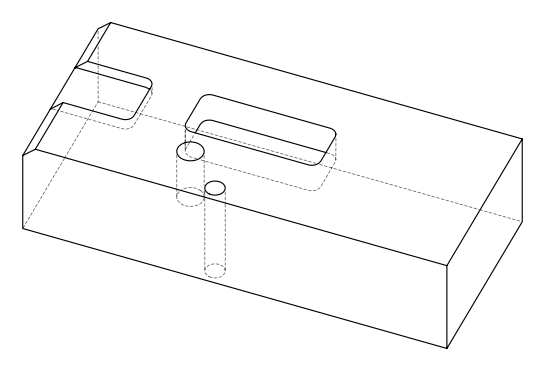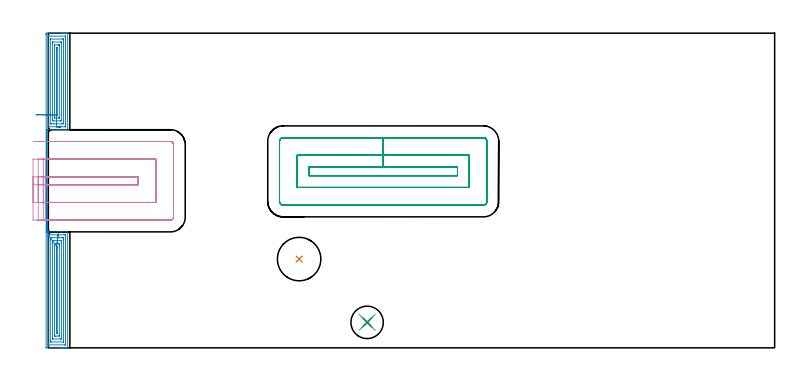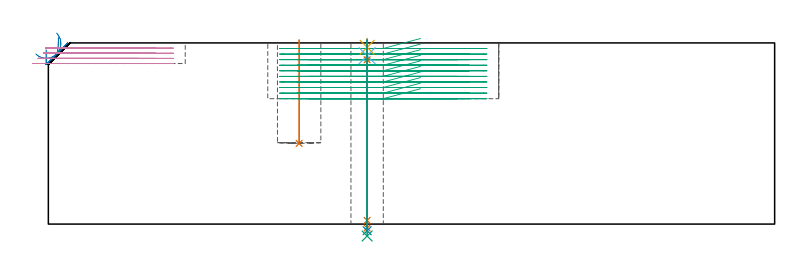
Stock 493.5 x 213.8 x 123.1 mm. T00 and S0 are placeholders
(PLAN: 9 operations, 7 tool changes, 33.9 min)
(1 INDEXABLE_INSERT_DRILL_BLIND_HOLE_FROM_SOLID | STEP1POCKET | NXT0302_030 | 0.28 min | 46396 mm3)
(2 AREA_MILL | FG_CHAMFER_SURFACE | UGT0205_001 | 8 min | 21895 mm3)
(3 MILL_RECTANGULAR_POCKET | POCKET_RECTANGULAR_STRAIGHT | NXT0201_012 | Follow Part, ap 4, ae 75% | 18.71 min | 363972 mm3)
(4 MILL_SLOT | SLOT_PARTIAL_RECTANGULAR | NXT0201_012 | Follow Part, ap 4, ae 75% | 5.22 min | 83257 mm3)
(5 SPOT_DRILL | STEP1HOLE | NXT0321_9005460120000 | 0.05 min | 216 mm3)
(6 DRILL_BLIND_HOLE_INTO_CENTER | STEP1HOLE | NXT0301_029 | 0.04 min | 161 mm3)
(7 GUN_DRILL_THROUGH_HOLE | STEP1HOLE | UGT0307_001 | 0.55 min | 2168 mm3)
(8 SPADE_DRILL_TO_ENLARGE_THROUGH_HOLE | STEP1HOLE | UGT0306_004 | 0.52 min | 15034 mm3)
(9 DRILL_TO_ENLARGE_THROUGH_HOLE | STEP1HOLE | UGT0301_053 | 0.53 min | 29175 mm3)
(TOOL NXT0302_030 | Index. Insert Drill 29.5mm [880-D2950L32-03] | D29.5 PA176 FL89 Z2)
(TOOL UGT0205_001 | Chamfer Mill 20 x 3 x 45 deg. | D20 FL50 Z2)
(TOOL NXT0201_012 | ENDMILL 16mm [2P460-1600-NA 1630] | D16 FL38 Z6)
(TOOL NXT0321_9005460120000 | NC Spot Drill, 142deg, 12mm, Carbide, Uncoated | D12 PA142 FL30 Z2)
(TOOL NXT0301_029 | Carbide Drill 5.8mm [860.1-0580-017A1-MM 2214] | D5.8 PA140 FL28 Z2)
(TOOL UGT0307_001 | Gun Drill 5 mm | D5 PA130 FL24 Z1)
(TOOL UGT0306_004 | Spade Drill 13.5mm | D13.5 PA132 FL10 Z2)
(TOOL UGT0301_053 | Twist Drill 22 mm | D22 PA118 FL150 Z2)
(OP 1 INDEXABLE_INSERT_DRILL_BLIND_HOLE_FROM_SOLID)
G17 G21 G94 G90
T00 M6
G54
G17 G0 G90 X170.4 Y60.3 S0 M3
G43 Z133.1 H1
G94 G81 G98 Z54.8 F250. R125.1
G80
M5
M2
(OP 2 AREA_MILL)
G17 G21 G94 G90
T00 M6
G54
G17 G0 G90 X-1.5 Y96.9 S1061 M3
G43 Z133.1 H0
Z118.5
G94 G1 Y96.938 Z117.628 F250.
Y97.052 Z116.764
Y97.241 Z115.912
Y97.503 Z115.08
Y97.837 Z114.274
Y98.24 Z113.5
Y98.708 Z112.764
Y99.24 Z112.072
Y99.829 Z111.429
Y100.472 Z110.84
Y101.164 Z110.308
Y101.9 Z109.84
Y102.674 Z109.437
Y103.48 Z109.103
Y104.312 Z108.841
Y105.163 Z108.652
Y106.028 Z108.538
Y106.9 Z108.5
Y212.898
X-1.499 Y213.185 Z108.501
X-1.493 Y213.785 Z108.504
X-1.492 Y213.793 Z108.506
X-0.894 Y213.8 Z109.104
X9.816 Z119.811
X10.372 Z120.369
X10.709 Z120.705
X11.264 Z121.261
X11.601 Z121.596
X12.275 Z122.275
X12.643 Z122.642
X13.042 Y213.792 Z123.034
X13.097 Y213.79 Z123.088
X13.1 Y213.631 Z123.1
Y148.431
X13.097 Y148.209 Z123.089
X13.076 Y148.206 Z123.068
X13.018 Y148.203 Z123.011
X12.786 Y148.2 Z122.78
X5.569 Z115.567
X-0.899 Z109.099
X-0.9 Y78.8 Z109.1
X-0.897 Z109.103
X-0.894
X8.031 Z118.024
X8.855 Z118.854
X8.924 Z118.923
X13.008 Z123.007
X13.09 Y78.794 Z123.087
X13.094 Y78.791 Z123.091
X13.1 Y78.766 Z123.1
Y0.169
X13.098 Y0.01 Z123.088
X13.042 Y0.007 Z123.034
X12.642 Y0. Z122.642
X12.275 Z122.275
X11.601 Z121.596
X10.372 Z120.369
X9.816 Z119.811
X9.202 Z119.197
X-1.172 Y0.001 Z108.825
X-1.492 Y0.01 Z108.506
X-1.499 Y0.328 Z108.499
Y0.345
X-1.5 Y106.9 Z108.5
X-0.9 Y94.294 Z109.1
Y78.8
X-0.897 Z109.103
X-0.895
X-0.16 Z109.835
X-0.14 Y78.319 Z109.86
X-0.067 Y76.793 Z109.933
X-0.001 Y76.796 Z109.999
X0.625 Y76.8 Z110.625
X0.891 Z110.891
X10.709 Y76.799 Z120.709
X11.338 Y76.797 Z121.338
X11.601 Y76.79 Z121.601
X11.679 Y76.777 Z121.679
X11.683 Y76.617 Z121.683
X11.685 Y76.533 Z121.685
Y2.317
X11.684 Y2.232 Z121.684
X11.679 Y2.065 Z121.679
X11.671 Y2.009 Z121.671
X11.651 Y2.006 Z121.651
X11.601 Y2.004 Z121.601
X11.11 Y2. Z121.11
X-0.001 Y2.001 Z109.999
X-0.059 Y2.002 Z109.941
X-0.074 Y2.005 Z109.926
X-0.078 Y2.008 Z109.922
X-0.08 Y2.036 Z109.92
X-0.084 Y2.148 Z109.916
X-0.086 Y2.486 Z109.914
X-0.085 Y76.617 Z109.915
X-0.084 Y76.702 Z109.916
X-0.081 Y76.758 Z109.919
X-0.078 Y76.791 Z109.922
X-0.067 Y76.793 Z109.933
X1.335 Y74.747 Z111.335
X1.735 Y74.796 Z111.735
X1.784 Y74.797 Z111.784
X2.623 Y74.8 Z112.623
X8.87 Z118.87
X9.765 Y74.798 Z119.765
X9.816 Y74.794 Z119.816
X10.264 Y74.747 Z120.264
X10.269 Y74.294 Z120.269
X10.271 Y73.853 Z120.271
Y73.398
Y4.188
X10.27 Y4.074 Z120.27
X10.267 Y4.019 Z120.267
X10.266 Y4.012 Z120.266
X10.244 Y4.008 Z120.244
X10.191 Y4.004 Z120.191
X10.004 Y4. Z120.004
X1.784 Z111.784
X1.596 Y4.002 Z111.596
X1.471 Y4.005 Z111.471
X1.372 Y4.01 Z111.372
X1.335 Y4.018 Z111.335
X1.334 Y4.037 Z111.334
X1.331 Y4.188 Z111.331
X1.329 Y4.643 Z111.329
Y73.416
Y73.853
X1.331 Y74.306 Z111.331
X1.335 Y74.747 Z111.335
X2.749 Y72.781 Z112.749
X2.846 Y72.791 Z112.846
X3.569 Y72.799 Z113.569
X3.729 Y72.8 Z113.729
X8.192 Y72.799 Z118.192
X8.793 Y72.79 Z118.793
X8.851 Y72.777 Z118.851
X8.853 Y72.692 Z118.853
X8.855 Y72.506 Z118.855
X8.857 Y72.134 Z118.857
Y72.067
Y6.867
X8.856 Y6.042 Z118.856
X8.854 Y6.015 Z118.854
X8.851 Y6.01 Z118.851
X8.843 Y6.006 Z118.843
X8.789 Y6.002 Z118.789
X8.681 Y6.001 Z118.681
X8.465 Y6. Z118.465
X3.124 Y6.001 Z113.124
X2.914 Y6.002 Z112.914
X2.81 Y6.006 Z112.81
X2.759 Y6.01 Z112.759
X2.749 Y6.018 Z112.749
X2.743 Y6.867 Z112.743
Y72.067
X2.745 Y72.48 Z112.745
X2.749 Y72.781 Z112.749
X4.164 Y70.787 Z114.164
X4.171 Y70.79 Z114.171
X4.202 Y70.794 Z114.202
X4.461 Y70.798 Z114.461
X6.246 Y70.8 Z116.246
X6.621 Y70.799 Z116.621
X7.139 Y70.794 Z117.139
X7.311 Y70.79 Z117.311
X7.436 Y70.779 Z117.436
X7.439 Y70.585 Z117.439
X7.442 Y70.281 Z117.442
X7.443 Y69.977 Z117.443
Y69.388
Y8.654
X7.442 Y8.35 Z117.442
X7.437 Y8.045 Z117.437
X7.436 Y8.012 Z117.436
X7.423 Y8.009 Z117.423
X7.384 Y8.004 Z117.384
X7.302 Y8.001 Z117.302
X5.114 Y8. Z115.114
X4.461 Y8.001 Z114.461
X4.218 Y8.004 Z114.218
X4.172 Y8.01 Z114.172
X4.164 Y8.023 Z114.164
X4.161 Y8.061 Z114.161
X4.158 Y8.654 Z114.158
X4.157 Y8.958 Z114.157
Y70.585
X4.158 Y70.687 Z114.158
X4.162 Y70.767 Z114.162
X4.164 Y70.787 Z114.164
X5.577 Y68.778 Z115.577
X5.608 Y68.79 Z115.608
X5.835 Y68.796 Z115.835
X5.944 Y68.797 Z115.944
X6.002 Y68.79 Z116.002
X6.022 Y68.78 Z116.022
X6.025 Y68.716 Z116.025
X6.027 Y68.495 Z116.027
X6.029 Y68.036 Z116.029
Y67.819
Y10.44
X6.028 Y10.313 Z116.028
X6.023 Y10.04 Z116.023
X6.022 Y10.014 Z116.022
X5.955 Y10.008 Z115.955
X5.866 Y10.003 Z115.866
X5.792 Y10.001 Z115.792
X5.618 Y10.007 Z115.618
X5.582 Y10.01 Z115.582
X5.578 Y10.072 Z115.578
X5.574 Y10.22 Z115.574
X5.572 Y10.44 Z115.572
X5.571 Y68.585 Z115.571
X5.573 Y68.731 Z115.573
X5.575 Y68.766 Z115.575
X5.577 Y68.778 Z115.577
X5.697 Y69.627 Z115.736
X5.815 Y70.46 Z115.968
X5.93 Y71.269 Z116.274
X6.04 Y72.048 Z116.649
X6.145 Y72.793 Z117.091
X6.245 Y73.496 Z117.598
X6.338 Y74.153 Z118.164
X6.424 Y74.759 Z118.786
X6.502 Y75.308 Z119.459
X6.571 Y75.798 Z120.178
X6.631 Y76.224 Z120.937
X6.682 Y76.582 Z121.731
X6.723 Y76.871 Z122.553
X6.753 Y77.087 Z123.398
X6.774 Y77.23 Z124.258
X6.783 Y77.298 Z125.128
X6.782 Y77.291 Z126.
X6.771 Y77.208 Z126.868
G0 Z133.1
X5.577 Y150.2
Z129.719
G1 X6.166 Z129.076
X6.697 Z128.383
X7.166 Z127.648
X7.569 Z126.874
X7.902 Z126.068
X8.165 Z125.236
X8.354 Z124.384
X8.468 Z123.519
X8.506 Z122.648
X8.468 Z121.776
X8.354 Z120.911
X8.165 Z120.06
X7.902 Z119.228
X7.569 Z118.422
X7.166 Z117.648
X6.697 Z116.912
X6.166 Z116.22
X5.577 Z115.577
X0.462 Y150.201 Z110.462
X-0.001 Y150.207 Z109.999
X-0.066 Y150.21 Z109.934
X-0.079 Y150.215 Z109.921
X-0.082 Y150.298 Z109.918
X-0.084 Y150.411 Z109.916
X-0.086 Y150.58 Z109.914
Y150.664
X-0.085 Y211.483 Z109.915
X-0.084 Y211.567 Z109.916
X-0.079 Y211.735 Z109.921
X-0.071 Y211.791 Z109.929
X-0.051 Y211.794 Z109.949
X-0.001 Y211.796 Z109.999
X0.49 Y211.8 Z110.49
X11.601 Y211.799 Z121.601
X11.659 Y211.797 Z121.659
X11.674 Y211.795 Z121.674
X11.678 Y211.792 Z121.678
X11.68 Y211.764 Z121.68
X11.684 Y211.652 Z121.684
X11.685 Y211.483 Z121.685
X11.686 Y211.398 Z121.686
Y150.58
X11.679 Y150.22 Z121.679
X11.658 Y150.21 Z121.658
X11.601 Y150.208 Z121.601
X11.172 Y150.201 Z121.172
X5.577 Y150.2 Z115.577
Y152.2
X3.569 Z113.569
X2.034 Z112.034
X1.784 Y152.202 Z111.784
X1.533 Y152.206 Z111.533
X1.367 Y152.21 Z111.367
X1.335 Y152.22 Z111.335
X1.333 Y152.244 Z111.333
X1.331 Y152.299 Z111.331
X1.329 Y152.451 Z111.329
Y209.612
X1.33 Y209.726 Z111.33
X1.333 Y209.781 Z111.333
X1.334 Y209.788 Z111.334
X1.355 Y209.792 Z111.355
X1.408 Y209.796 Z111.408
X1.596 Y209.8 Z111.596
X9.816 Z119.816
X10.004 Y209.798 Z120.004
X10.129 Y209.795 Z120.129
X10.228 Y209.79 Z120.228
X10.265 Y209.782 Z120.265
X10.266 Y209.763 Z120.266
X10.269 Y209.612 Z120.269
X10.271 Y209.157 Z120.271
Y153.344
X10.27 Y152.889 Z120.27
X10.267 Y152.451 Z120.267
X10.265 Y152.232 Z120.265
X10.058 Y152.209 Z120.058
X9.816 Y152.205 Z119.816
X9.174 Y152.2 Z119.174
X8.924 Z118.924
X5.577 Z115.577
Y154.2
X3.569 Y154.202 Z113.569
X2.75 Y154.237 Z112.75
X2.743 Y155.063 Z112.743
Y155.13
Y206.933
X2.744 Y207.758 Z112.744
X2.746 Y207.785 Z112.746
X2.749 Y207.79 Z112.749
X2.757 Y207.794 Z112.757
X2.81 Y207.798 Z112.81
X2.919 Y207.799 Z112.919
X3.135 Y207.8 Z113.135
X8.476 Y207.799 Z118.476
X8.686 Y207.798 Z118.686
X8.79 Y207.794 Z118.79
X8.841 Y207.79 Z118.841
X8.851 Y207.782 Z118.851
X8.857 Y206.933 Z118.857
Y155.13
X8.852 Y154.309 Z118.852
X8.85 Y154.237 Z118.85
X8.067 Y154.201 Z118.067
X8.031 Z118.031
X5.577 Y154.2 Z115.577
Y156.2
X4.281 Y156.203 Z114.281
X4.171 Y156.21 Z114.171
X4.164 Y156.242 Z114.164
X4.161 Y156.323 Z114.161
X4.158 Y156.916 Z114.158
X4.157 Y157.221 Z114.157
Y205.146
X4.158 Y205.449 Z114.158
X4.163 Y205.755 Z114.163
X4.164 Y205.788 Z114.164
X4.177 Y205.791 Z114.177
X4.216 Y205.796 Z114.216
X4.298 Y205.799 Z114.298
X6.486 Y205.8 Z116.486
X7.139 Y205.798 Z117.139
X7.382 Y205.796 Z117.382
X7.428 Y205.79 Z117.428
X7.436 Y205.777 Z117.436
X7.439 Y205.739 Z117.439
X7.442 Y205.146 Z117.442
X7.443 Y204.842 Z117.443
Y156.612
X7.44 Y156.307 Z117.44
X7.437 Y156.222 Z117.437
X7.435 Y156.209 Z117.435
X7.429 Y156.206 Z117.429
X7.407 Y156.203 Z117.407
X7.318 Y156.201 Z117.318
X7.139 Y156.2 Z117.139
X5.577 Z115.577
X5.617 Y158.203 Z115.617
X5.593 Y158.206 Z115.593
X5.579 Y158.21 Z115.579
X5.578 Y158.222 Z115.578
X5.574 Y158.308 Z115.574
X5.572 Y158.485 Z115.572
X5.571 Y202.684 Z115.571
X5.573 Y203.14 Z115.573
X5.577 Y203.36 Z115.577
X5.587 Y203.79 Z115.587
X5.81 Y203.796 Z115.81
X5.982 Y203.792 Z115.982
X6.018 Y203.79 Z116.018
X6.022 Y203.728 Z116.022
X6.026 Y203.58 Z116.026
X6.028 Y203.36 Z116.028
X6.029 Y203.143 Z116.029
Y158.556
X6.027 Y158.291 Z116.027
X6.024 Y158.227 Z116.024
X6.023 Y158.216 Z116.023
X6.011 Y158.21 Z116.011
X5.958 Y158.205 Z115.958
X5.855 Y158.201 Z115.855
X5.617 Y158.203 Z115.617
X4.974 Y158.209 Z115.028
X4.282 Y158.216 Z114.497
X3.546 Y158.223 Z114.028
X2.773 Y158.23 Z113.625
X1.967 Y158.237 Z113.292
X1.135 Y158.245 Z113.029
X0.283 Y158.253 Z112.841
X-0.582 Y158.261 Z112.727
X-1.453 Y158.269 Z112.689
X-2.325 Y158.277 Z112.727
X-3.19 Y158.285 Z112.841
X-4.041 Y158.293 Z113.029
X-4.873 Y158.301 Z113.292
X-5.679 Y158.308 Z113.626
X-6.453 Y158.316 Z114.028
X-7.189 Y158.322 Z114.497
X-7.881 Y158.329 Z115.028
X-8.524 Y158.335 Z115.618
G0 Z133.1
M5
M2
(OP 3 MILL_RECTANGULAR_POCKET)
G17 G21 G94 G90
T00 M6
G54
G17 G0 G90 X252.891 Y122.8 S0 M3
G43 Z133.1 H1
Z126.1
G94 G1 X227.55 Z119.31 F250.
X177.1 F500.
Y117.
X278.
Y122.8
X227.55
Y130.8
X169.1
Y109.
X286.
Y130.8
X227.55
Y142.8
X159.5
G3 X157.1 Y140.4 R2.4
G1 Y99.4
G3 X159.5 Y97. R2.4
G1 X295.6
G3 X298. Y99.4 R2.4
G1 Y140.4
G3 X295.6 Y142.8 R2.4
G1 X227.55
X226.55
G0 X252.891 Y122.8 Z122.31
G1 X227.55 Z115.52 F250.
X177.1 F500.
Y117.
X278.
Y122.8
X227.55
Y130.8
X169.1
Y109.
X286.
Y130.8
X227.55
Y142.8
X159.5
G3 X157.1 Y140.4 R2.4
G1 Y99.4
G3 X159.5 Y97. R2.4
G1 X295.6
G3 X298. Y99.4 R2.4
G1 Y140.4
G3 X295.6 Y142.8 R2.4
G1 X227.55
X226.55
G0 X252.891 Y122.8 Z118.52
G1 X227.55 Z111.73 F250.
X177.1 F500.
Y117.
X278.
Y122.8
X227.55
Y130.8
X169.1
Y109.
X286.
Y130.8
X227.55
Y142.8
X159.5
G3 X157.1 Y140.4 R2.4
G1 Y99.4
G3 X159.5 Y97. R2.4
G1 X295.6
G3 X298. Y99.4 R2.4
G1 Y140.4
G3 X295.6 Y142.8 R2.4
G1 X227.55
X226.55
G0 X252.891 Y122.8 Z114.73
G1 X227.55 Z107.94 F250.
X177.1 F500.
Y117.
X278.
Y122.8
X227.55
Y130.8
X169.1
Y109.
X286.
Y130.8
X227.55
Y142.8
X159.5
G3 X157.1 Y140.4 R2.4
G1 Y99.4
G3 X159.5 Y97. R2.4
G1 X295.6
G3 X298. Y99.4 R2.4
G1 Y140.4
G3 X295.6 Y142.8 R2.4
G1 X227.55
X226.55
G0 X252.891 Y122.8 Z110.94
G1 X227.55 Z104.15 F250.
X177.1 F500.
Y117.
X278.
Y122.8
X227.55
Y130.8
X169.1
Y109.
X286.
Y130.8
X227.55
Y142.8
X159.5
G3 X157.1 Y140.4 R2.4
G1 Y99.4
G3 X159.5 Y97. R2.4
G1 X295.6
G3 X298. Y99.4 R2.4
G1 Y140.4
G3 X295.6 Y142.8 R2.4
G1 X227.55
X226.55
G0 X252.891 Y122.8 Z107.15
G1 X227.55 Z100.36 F250.
X177.1 F500.
Y117.
X278.
Y122.8
X227.55
Y130.8
X169.1
Y109.
X286.
Y130.8
X227.55
Y142.8
X159.5
G3 X157.1 Y140.4 R2.4
G1 Y99.4
G3 X159.5 Y97. R2.4
G1 X295.6
G3 X298. Y99.4 R2.4
G1 Y140.4
G3 X295.6 Y142.8 R2.4
G1 X227.55
X226.55
G0 X252.891 Y122.8 Z103.36
G1 X227.55 Z96.57 F250.
X177.1 F500.
Y117.
X278.
Y122.8
X227.55
Y130.8
X169.1
Y109.
X286.
Y130.8
X227.55
Y142.8
X159.5
G3 X157.1 Y140.4 R2.4
G1 Y99.4
G3 X159.5 Y97. R2.4
G1 X295.6
G3 X298. Y99.4 R2.4
G1 Y140.4
G3 X295.6 Y142.8 R2.4
G1 X227.55
X226.55
G0 X252.891 Y122.8 Z99.57
G1 X227.55 Z92.78 F250.
X177.1 F500.
Y117.
X278.
Y122.8
X227.55
Y130.8
X169.1
Y109.
X286.
Y130.8
X227.55
Y142.8
X159.5
G3 X157.1 Y140.4 R2.4
G1 Y99.4
G3 X159.5 Y97. R2.4
G1 X295.6
G3 X298. Y99.4 R2.4
G1 Y140.4
G3 X295.6 Y142.8 R2.4
G1 X227.55
X226.55
G0 X252.891 Y122.8 Z95.78
G1 X227.55 Z88.99 F250.
X177.1 F500.
Y117.
X278.
Y122.8
X227.55
Y130.8
X169.1
Y109.
X286.
Y130.8
X227.55
Y142.8
X159.5
G3 X157.1 Y140.4 R2.4
G1 Y99.4
G3 X159.5 Y97. R2.4
G1 X295.6
G3 X298. Y99.4 R2.4
G1 Y140.4
G3 X295.6 Y142.8 R2.4
G1 X227.55
X226.55
G0 X252.891 Y122.8 Z91.99
G1 X227.55 Z85.2 F250.
X177.1 F500.
Y117.
X278.
Y122.8
X227.55
Y130.8
X169.1
Y109.
X286.
Y130.8
X227.55
Y142.8
X159.5
G3 X157.1 Y140.4 R2.4
G1 Y99.4
G3 X159.5 Y97. R2.4
G1 X295.6
G3 X298. Y99.4 R2.4
G1 Y140.4
G3 X295.6 Y142.8 R2.4
G1 X227.55
X226.55
G0 Z133.1
M5
M2
(OP 4 MILL_SLOT)
G17 G21 G94 G90
T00 M6
G54
G17 G0 G90 X-1.9 Y110.8 S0 M3
G43 Z133.1 H1
Z119.6
G94 G1 X1.1 F250.
X61. F500.
Y116.2
X1.1
X-1.9 F250.
Y98.8 F500.
X1.1 F250.
X73. F500.
Y128.2
X1.101
X-1.899 F250.
X-1.9 Y86.8 F500.
X1.1 F250.
X83. F500.
G3 X85. Y88.8 R2.
G1 Y138.2
G3 X83. Y140.2 R2.
G1 X1.101
X-1.899 F250.
G0 X-3.399 Y110.8 Z116.1
G1 X-0.399
X61. F500.
Y116.2
X-0.399
X-3.399 F250.
Y98.8 F500.
X-0.399 F250.
X73. F500.
Y128.2
X-0.399
X-3.399 F250.
Y86.8 F500.
X-0.399 F250.
X83. F500.
G3 X85. Y88.8 R2.
G1 Y138.2
G3 X83. Y140.2 R2.
G1 X-0.398
X-3.398 F250.
G0 Z133.1
X-6.899 Y110.8
Z112.6
G1 X-3.899
X61. F500.
Y116.2
X-3.899
X-6.899 F250.
Y98.8 F500.
X-3.899 F250.
X73. F500.
Y128.2
X-3.9
X-6.9 F250.
X-6.899 Y86.8 F500.
X-3.899 F250.
X83. F500.
G3 X85. Y88.8 R2.
G1 Y138.2
G3 X83. Y140.2 R2.
G1 X-3.9
X-6.9 F250.
G0 Z133.1
X-10.398 Y110.8
Z109.1
G1 X-7.398
X61. F500.
Y116.2
X-7.398
X-10.398 F250.
Y98.8
X-7.398
X73. F500.
Y128.2
X-7.397
X-10.397 F250.
X-10.398 Y86.8
X-7.398
X83. F500.
G3 X85. Y88.8 R2.
G1 Y138.2
G3 X83. Y140.2 R2.
G1 X-7.397
X-10.397 F250.
G0 Z133.1
M5
M2
(OP 5 SPOT_DRILL)
G17 G21 G94 G90
T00 M6
G54
G17 G0 G90 X216.6 Y17.3 S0 M3
G43 Z133.1 H0
G94 G81 G98 Z120.1 F250. R126.1
G80
M5
M2
(OP 6 DRILL_BLIND_HOLE_INTO_CENTER)
G17 G21 G94 G90
T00 M6
G54
G17 G0 G90 X216.6 Y17.3 S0 M3
G43 Z133.1 H1
G94 G81 G98 Z114.4 F250. R125.1
G80
M5
M2
(OP 7 GUN_DRILL_THROUGH_HOLE)
G17 G21 G94 G90
T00 M6
G54
G17 G0 G90 X216.6 Y17.3 M8
G43 Z133.1 H0
Z120.59
S716 M3
G94 G1 Z111.644 F125. M26
G4 X.084
Z2.5 F250.
G4 X.084
Z-2.666 F125.
G4 X.084
M5
M9
G0 Z120.59
Z133.1
M2
(OP 8 SPADE_DRILL_TO_ENLARGE_THROUGH_HOLE)
G17 G21 G94 G90
T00 M6
G54
G17 G0 G90 X216.6 Y17.3 S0 M3
G43 Z133.1 H0
G94 G73 G98 Z-4.505 F250. Q12.761 R125.1
G80
M5
M2
(OP 9 DRILL_TO_ENLARGE_THROUGH_HOLE)
G17 G21 G94 G90
T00 M6
G54
G17 G0 G90 X216.6 Y17.3 S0 M3
G43 Z133.1 H0
G94 G73 G98 Z-8.109 F250. Q21.868 R125.1
G80
M5
M2
